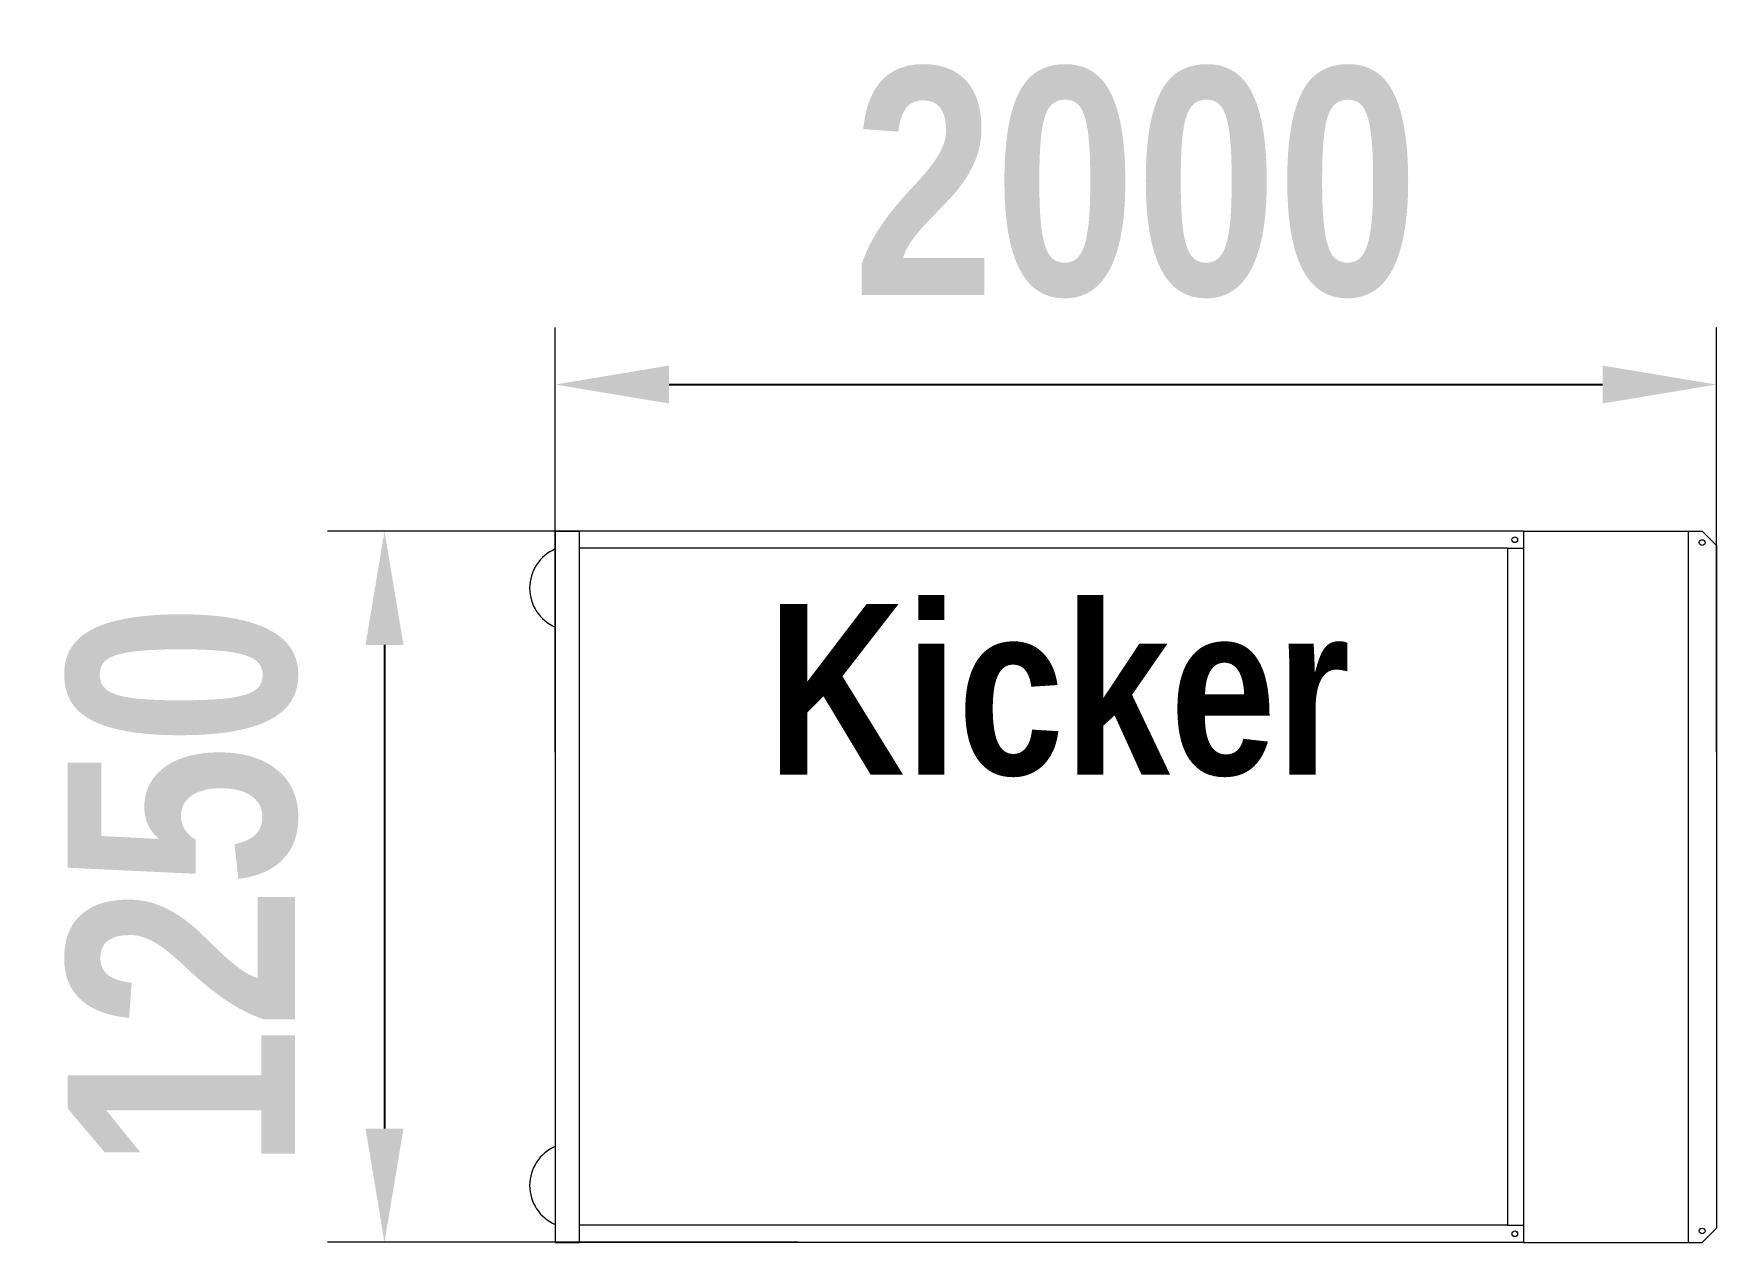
# Model space of a CAD drawing. Header units: millimetres. Extents: x 76436 to 79394, y -262 to 1862.
import ezdxf

# ---------------------------------------------------------------- set-up
doc = ezdxf.new("R2010")
doc.units = ezdxf.units.MM
doc.layers.add('DiKom', color=7, linetype='Continuous')
doc.styles.add('style1', font='arialbd.ttf', dxfattribs={"width": 0.8})
doc.dimstyles.new('1-50', dxfattribs={"dimtxt": 600, "dimasz": 300, "dimexe": 100, "dimexo": 0, "dimgap": 300, "dimtad": 1, "dimtxsty": 'style1', "dimcen": 200, "dimclrd": 7, "dimclre": 7, "dimclrt": 7, "dimadec": 1, "dimazin": 2, "dimtfac": 1, "dimtmove": 0, "dimatfit": 2, "dimfxl": 1, "dimlwd": 25, "dimlwe": 18, "dimarcsym": 0})

# ---------------------------------------------------------------- blocks, each defined once
blk = doc.blocks.new('*D61')
at = {"layer": 'Defpoints', "color": 0, "transparency": 16777216}
for p in [(79393.7, 1245.7), (77352.6, 599.3), (79393.7, 599.3)]:
    blk.add_point(p, dxfattribs=at)
at = {"layer": 'DiKom', "color": 7, "lineweight": 18, "transparency": 16777216}
for p, q in [((77352.6, 599.3), (77352.6, 1345.7)), ((79393.7, 599.3), (79393.7, 1345.7))]:
    blk.add_line(p, q, dxfattribs=at)
at = {"layer": 'DiKom', "color": 7, "lineweight": 25, "transparency": 16777216}
blk.add_line((77552.6, 1245.7), (79193.7, 1245.7), dxfattribs=at)
at = {"layer": 'DiKom', "color": 7, "transparency": 16777216}
for points in [[(77552.6, 1279.1), (77552.6, 1212.4), (77352.6, 1245.7)], [(79193.7, 1279.1), (79193.7, 1212.4), (79393.7, 1245.7)]]:
    blk.add_solid(points, dxfattribs=at)
at = {"layer": 'DiKom', "color": 7, "transparency": 16777216, "insert": (78373.1, 1600), "char_height": 400, "attachment_point": 5, "style": 'style1'}
blk.add_mtext('2000', dxfattribs=at)
blk = doc.blocks.new('*D62')
at = {"layer": 'Defpoints', "color": 0, "transparency": 16777216}
for p in [(77779.5, 988), (77052.4, -262), (77779.5, -262)]:
    blk.add_point(p, dxfattribs=at)
at = {"layer": 'DiKom', "color": 7, "lineweight": 18, "transparency": 16777216}
for p, q in [((77779.5, 988), (76952.4, 988)), ((77779.5, -262), (76952.4, -262))]:
    blk.add_line(p, q, dxfattribs=at)
at = {"layer": 'DiKom', "color": 7, "lineweight": 25, "transparency": 16777216}
blk.add_line((77052.4, 788), (77052.4, -62), dxfattribs=at)
at = {"layer": 'DiKom', "color": 7, "transparency": 16777216}
for points in [[(77019.1, 788), (77085.8, 788), (77052.4, 988)], [(77019.1, -62), (77085.8, -62), (77052.4, -262)]]:
    blk.add_solid(points, dxfattribs=at)
at = {"layer": 'DiKom', "color": 7, "transparency": 16777216, "insert": (76698.2, 363), "char_height": 400, "attachment_point": 5, "rotation": 90, "style": 'style1'}
blk.add_mtext('1250', dxfattribs=at)

msp = doc.modelspace()

# ---------------------------------------------------------------- linework, layer by layer
at = {"layer": 'DiKom', "color": 7, "linetype": 'Continuous', "lineweight": 15}
for p, q in [((77352.606, 987.953), (77352.606, -262.047)), ((77352.606, 987.953), (77394.606, 987.953)), ((79054.418, 987.953), (77394.606, 987.953)), ((77394.606, 987.953), (77394.606, -262.047)), ((79054.418, 987.953), (79054.418, -262.047)), ((79054.418, 987.953), (79368.682, 987.953)), ((79343.864, 987.953), (79343.864, -262.047)), ((79368.682, 987.953), (79393.682, 962.953)), ((79026.449, 957.953), (77394.606, 957.953)), ((79026.449, 957.953), (79026.449, -232.047)), ((79026.449, 957.953), (79054.418, 957.953)), ((79393.682, 962.953), (79393.682, -237.047)), ((79026.449, -232.047), (77394.606, -232.047)), ((79026.449, -232.047), (79054.418, -232.047)), ((77352.606, -262.047), (77394.606, -262.047)), ((79054.418, -262.047), (77394.606, -262.047)), ((79054.418, -262.047), (79368.682, -262.047)), ((79368.682, -262.047), (79393.682, -237.047))]:
    msp.add_line(p, q, dxfattribs=at)
for centre in [(79039.418, 972.953), (79368.773, 967.953), (79039.418, -247.047), (79368.773, -242.047)]:
    msp.add_circle(centre, 5, dxfattribs=at)
for centre in [(77382.606, 887.953), (77382.606, -162.047)]:
    msp.add_arc(centre, 75, 113.578178, 246.421822, dxfattribs=at)

# ---------------------------------------------------------------- texts
at = {"layer": 'DiKom', "insert": (77725.092, 859.784), "char_height": 300, "width": 2879.2195, "attachment_point": 1, "style": 'style1'}
msp.add_mtext('Kicker', dxfattribs=at)

# ---------------------------------------------------------------- dimensions: what is measured, and where the dimension line sits
at = {"layer": 'DiKom'}
dim = msp.add_linear_dim(base=(79393.682, 1245.738), p1=(77352.606, 599.331), p2=(79393.682, 599.331), text='2000', dimstyle='1-50', override={"dimtxt": 400, "dimasz": 200, "dimgap": 150}, dxfattribs=at)
dim.commit()
dim.dimension.update_dxf_attribs({"geometry": '*D61', "text_midpoint": (78373.144, 1245.738), "dimtype": 160})
dim = msp.add_linear_dim(base=(77052.427, -262.047), p1=(77779.468, 987.953), p2=(77779.468, -262.047), angle=90, dimstyle='1-50', override={"dimtxt": 400, "dimasz": 200, "dimgap": 150}, dxfattribs=at)
dim.commit()
dim.dimension.update_dxf_attribs({"geometry": '*D62', "text_midpoint": (77052.427, 362.953), "dimtype": 160})

doc.saveas('drawing.dxf')
